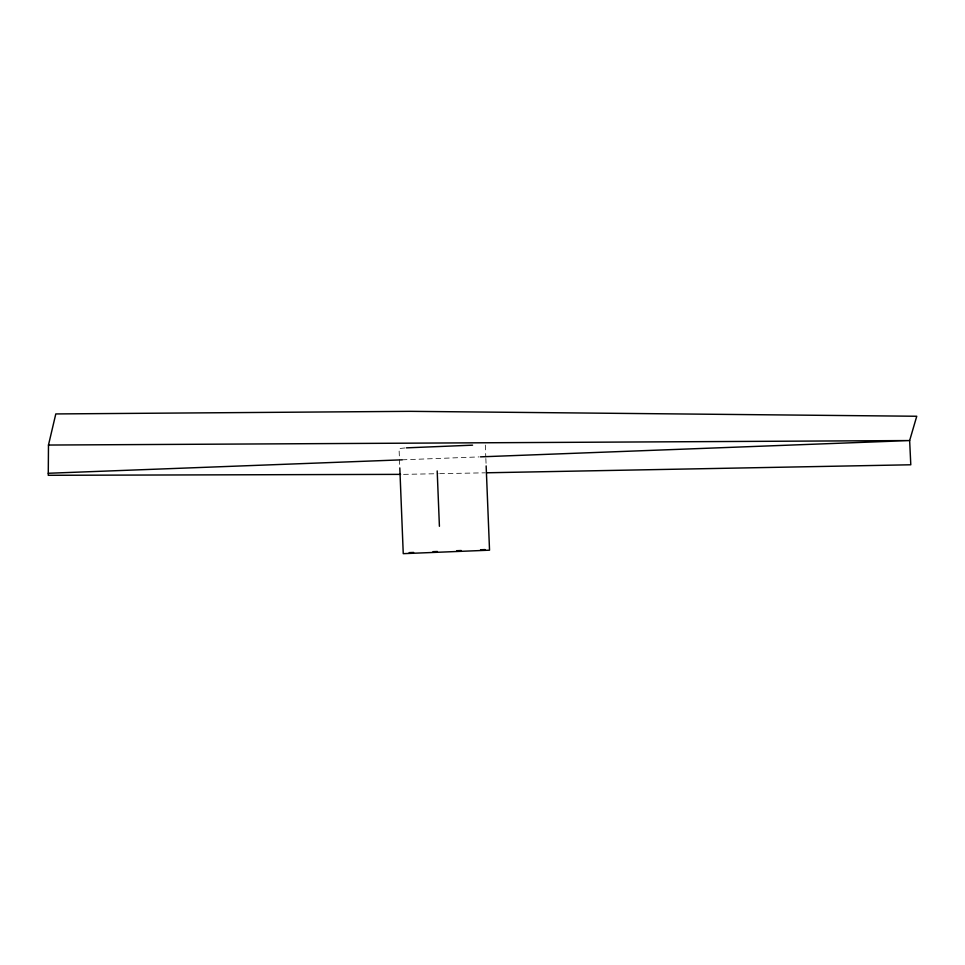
<?xml version="1.0" encoding="UTF-8"?>
<svg xmlns="http://www.w3.org/2000/svg" width="965" height="965" viewBox="0 0 965 965"><rect width="100%" height="100%" fill="white"/><g stroke="black" fill="none" stroke-linecap="round" stroke-linejoin="round"><path stroke-width="0.72" stroke-dasharray="4.83 3.62" d="M404.914 447.965L399.04 448.544L399.751 466.421M402.152 459.822L478.954 456.915M403.563 474.358L438.182 473.706M439.69 473.67L484.84 472.826M485.311 445.07L485.793 456.988M485.853 458.484L486.095 464.442"/><path stroke-width="1.45" d="M400.559 474.37L48.262 475.299L48.479 445.046L55.801 413.937L410.535 411.343L916.75 416.253L909.645 440.559L910.791 464.78L486.348 472.79M406.374 447.856L472.56 445.167M409.172 552.631L413.635 552.45M432.971 551.666L437.435 551.485M456.771 550.713L461.234 550.533M480.57 549.76L485.033 549.58M48.25 473.272L402.152 459.822M480.461 456.855L909.645 440.559L48.479 445.046M486.155 465.938L489.532 550.183L403.249 553.657L399.812 467.916M437.193 470.968L439.413 526.287"/></g></svg>
